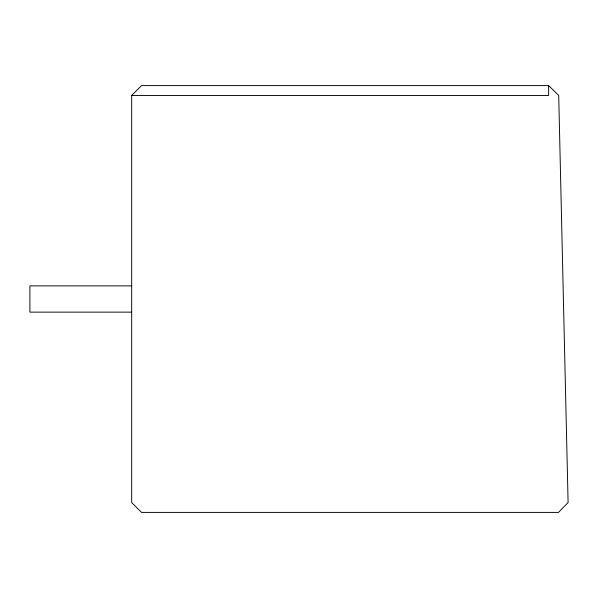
<?xml version="1.0" encoding="UTF-8"?>
<svg xmlns="http://www.w3.org/2000/svg" width="598" height="598" viewBox="0 0 598 598"><rect width="100%" height="100%" fill="white"/><g stroke="black" fill="none" stroke-linecap="round" stroke-linejoin="round"><path stroke-width="0.9" d="M131.68 95.448L141.524 85.596L548.628 85.596L558.704 95.448L568.1 502.552L558.48 512.404L141.524 512.404L131.68 502.552L131.68 95.448L548.628 95.448L548.628 85.596M131.418 285.866L29.9 285.866L29.9 312.134L131.418 312.134"/></g></svg>
